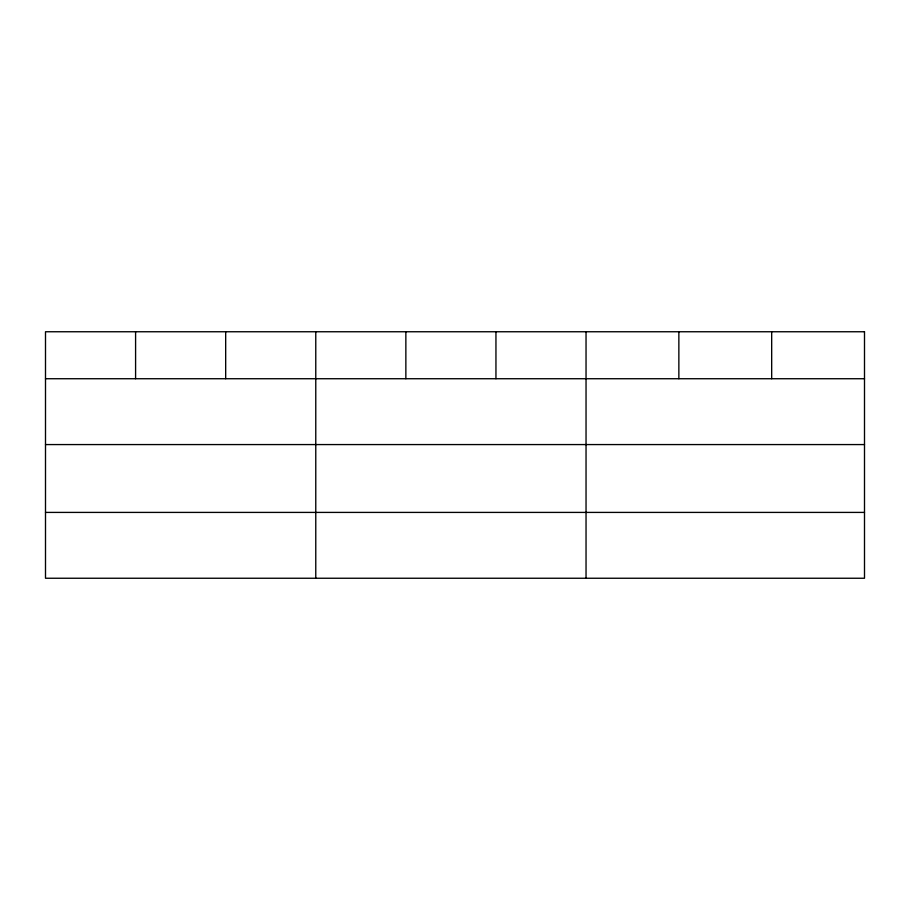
<?xml version="1.0" encoding="UTF-8"?>
<svg xmlns="http://www.w3.org/2000/svg" width="910" height="910" viewBox="0 0 910 910"><rect width="100%" height="100%" fill="white"/><g stroke="black" fill="none" stroke-linecap="round" stroke-linejoin="round"><path stroke-width="1.36" d="M45.5 378.731L864.5 378.731M45.5 444.569L864.5 444.569M45.5 512.41L864.5 512.41M771.68 331.752L771.68 378.731M678.86 331.752L678.86 378.731M586.04 331.752L586.04 578.248M495.95 331.752L495.95 378.731M405.86 331.752L405.86 378.731M315.77 331.752L315.77 578.248M225.68 331.752L225.68 378.731M135.59 331.752L135.59 378.731M864.5 331.752L45.5 331.752L45.5 578.248L864.5 578.248L864.5 331.752"/></g></svg>
